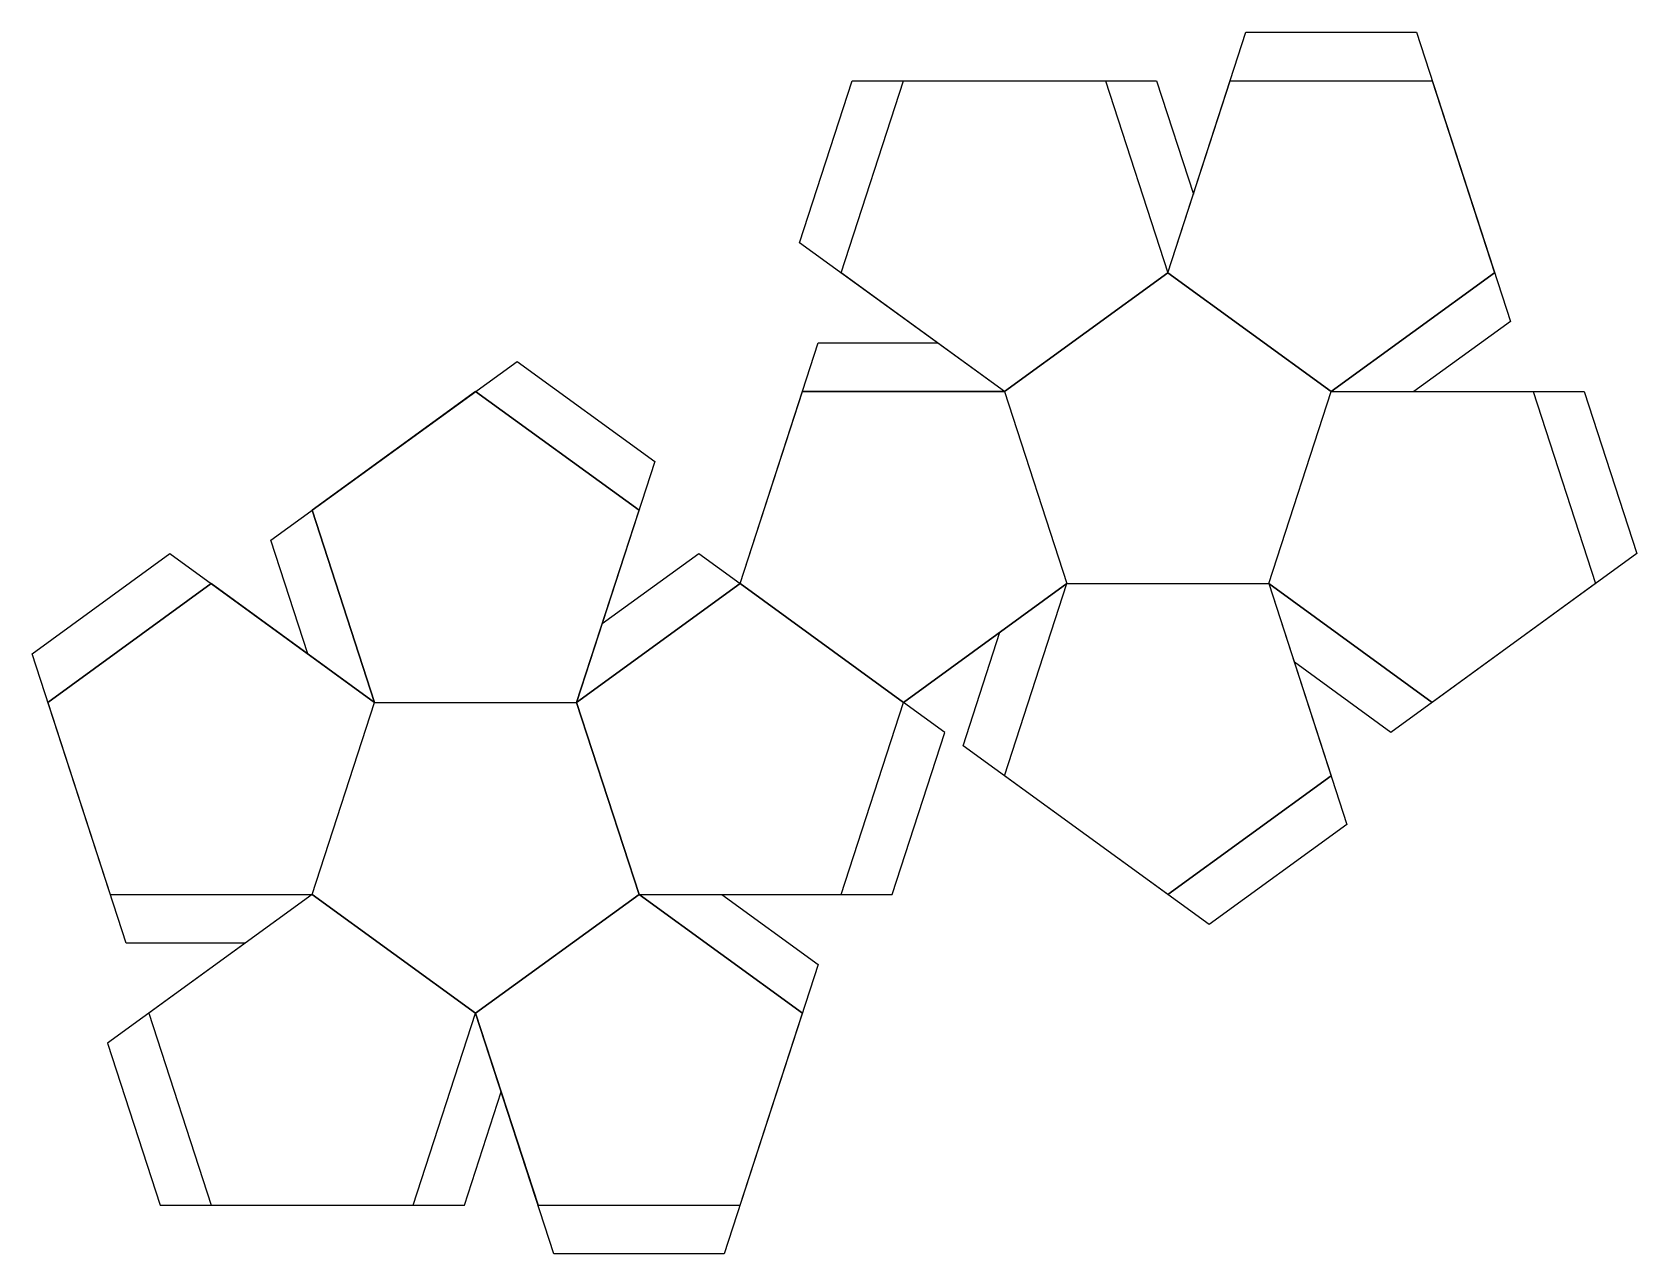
# Model space of a CAD drawing. Header units: millimetres. Extents: x 9.3 to 75.3, y -19.7 to 30.6.
import ezdxf

# ---------------------------------------------------------------- set-up
doc = ezdxf.new("R2010")
doc.units = ezdxf.units.MM
for name, color, linetype in [('dot', 7, 'Continuous'), ('inner_down', 123, 'Continuous'), ('inner_up', 123, 'Continuous'), ('outer', 211, 'Continuous')]:
    doc.layers.add(name, color=color, linetype=linetype)

msp = doc.modelspace()

# ---------------------------------------------------------------- linework, layer by layer
at = {"layer": 'dot'}
for points in [[(42.567, 20.669), (45.134, 28.569)], [(53.44, 28.569), (56.007, 20.669)], [(58.574, 28.569), (66.88, 28.569)], [(49.287, 15.787), (56.007, 20.669)], [(56.007, 20.669), (62.727, 15.787)], [(62.727, 15.787), (69.447, 20.669)], [(27.541, 15.787), (34.261, 10.904)], [(49.287, 15.787), (40.981, 15.787)], [(49.287, 15.787), (51.854, 7.887)], [(60.16, 7.887), (62.727, 15.787)], [(71.033, 15.787), (73.6, 7.887)], [(23.387, 3.005), (20.821, 10.904)], [(9.947, 3.005), (16.667, 7.887)], [(31.694, 3.005), (38.414, 7.887)], [(38.414, 7.887), (45.134, 3.005)], [(49.287, -0.013), (51.854, 7.887)], [(51.854, 7.887), (60.16, 7.887)], [(60.16, 7.887), (66.88, 3.005)], [(20.821, -4.895), (23.387, 3.005)], [(23.387, 3.005), (31.694, 3.005)], [(34.261, -4.895), (31.694, 3.005)], [(42.567, -4.895), (45.134, 3.005)], [(56.007, -4.895), (62.727, -0.013)], [(12.514, -4.895), (20.821, -4.895)], [(20.821, -4.895), (27.541, -9.778)], [(27.541, -9.778), (34.261, -4.895)], [(34.261, -4.895), (40.981, -9.778)], [(14.101, -9.778), (16.667, -17.677)], [(24.974, -17.677), (27.541, -9.778)], [(30.107, -17.677), (38.414, -17.677)]]:
    msp.add_lwpolyline(points, dxfattribs=at)
at = {"layer": 'inner_down'}
for points in [[(45.134, 28.569), (53.44, 28.569), (56.007, 20.669), (49.287, 15.787), (42.567, 20.669)], [(69.447, 20.669), (62.727, 15.787), (56.007, 20.669), (58.574, 28.569), (66.88, 28.569)], [(45.134, 3.005), (38.414, 7.887), (40.981, 15.787), (49.287, 15.787), (51.854, 7.887)], [(60.16, 7.887), (62.727, 15.787), (71.033, 15.787), (73.6, 7.887), (66.88, 3.005)], [(60.16, 7.887), (62.727, -0.013), (56.007, -4.895), (49.287, -0.013), (51.854, 7.887)], [(20.821, -4.895), (23.387, 3.005), (31.694, 3.005), (34.261, -4.895), (27.541, -9.778)]]:
    msp.add_lwpolyline(points, close=True, dxfattribs=at)
at = {"layer": 'inner_up'}
for points in [[(60.16, 7.887), (62.727, 15.787), (56.007, 20.669), (49.287, 15.787), (51.854, 7.887)], [(20.821, 10.904), (23.387, 3.005), (31.694, 3.005), (34.261, 10.904), (27.541, 15.787)], [(20.821, -4.895), (23.387, 3.005), (16.667, 7.887), (9.947, 3.005), (12.514, -4.895)], [(45.134, 3.005), (38.414, 7.887), (31.694, 3.005), (34.261, -4.895), (42.567, -4.895)], [(20.821, -4.895), (14.101, -9.778), (16.667, -17.677), (24.974, -17.677), (27.541, -9.778)], [(30.107, -17.677), (38.414, -17.677), (40.981, -9.778), (34.261, -4.895), (27.541, -9.778)]]:
    msp.add_lwpolyline(points, close=True, dxfattribs=at)
at = {"layer": 'outer'}
for points in [[(56.007, 20.669), (59.224, 30.569), (66.23, 30.569), (70.097, 18.669), (66.13, 15.787)], [(49.287, 15.787), (40.866, 21.905), (43.031, 28.569), (55.543, 28.569), (57.058, 23.905)], [(32.745, 6.241), (36.713, 9.123), (38.414, 7.887), (41.63, 17.787), (46.534, 17.787)], [(20.635, 5.005), (19.119, 9.668), (29.242, 17.023), (34.91, 12.904), (31.694, 3.005)], [(62.727, 15.787), (73.136, 15.787), (75.301, 9.123), (65.179, 1.768), (61.212, 4.651)], [(18.068, -6.895), (13.164, -6.895), (9.298, 5.005), (14.966, 9.123), (23.387, 3.005)], [(34.261, -4.895), (44.67, -4.895), (46.835, 1.768), (45.134, 3.005), (51.854, 7.887)], [(60.16, 7.887), (63.377, -2.013), (57.708, -6.131), (47.586, 1.223), (49.101, 5.887)], [(20.821, -4.895), (12.399, -11.014), (14.565, -17.677), (27.077, -17.677), (28.592, -13.014)], [(37.663, -4.895), (41.63, -7.778), (37.764, -19.677), (30.757, -19.677), (27.541, -9.778)]]:
    msp.add_lwpolyline(points, dxfattribs=at)

doc.saveas('drawing.dxf')
